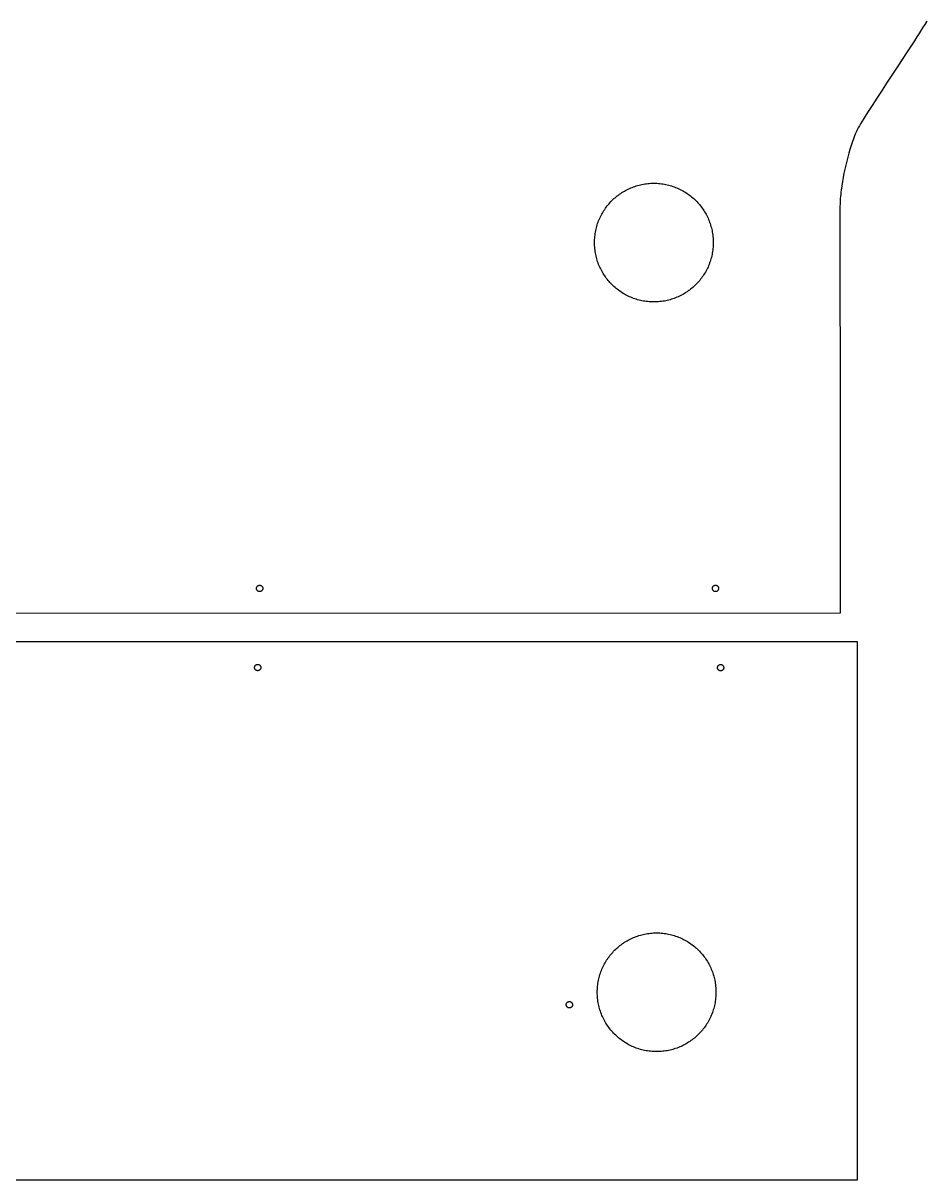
# Model space of a CAD drawing. Extents: x -1405 to 7310, y 1897 to 8577.
# Drawn here: x 1198 to 1769, y 6012 to 6743 of the extents above; entities that cross this region are included whole.
import ezdxf

# ---------------------------------------------------------------- set-up
doc = ezdxf.new("R2010")
doc.units = 0
doc.layers.add('Default_Layer', color=1, linetype='CONTINUOUS')

msp = doc.modelspace()

# ---------------------------------------------------------------- linework, layer by layer
at = {"layer": 'Default_Layer'}
msp.add_lwpolyline([(1769.3, 6744.22), (1767.95, 6742.16), (1766.62, 6740.09), (1763.99, 6735.94), (1763.01, 6734.41), (1761.44, 6731.99), (1756.84, 6724.99), (1750.9, 6715.94), (1744.3, 6705.85), (1740.96, 6700.73), (1737.73, 6695.73), (1734.67, 6690.98), (1731.88, 6686.59), (1729.44, 6682.71), (1727.44, 6679.44), (1726.63, 6678.08), (1725.97, 6676.93), (1725.45, 6675.99), (1725.1, 6675.29), (1724.59, 6674.12), (1724.09, 6672.95), (1723.61, 6671.77), (1723.15, 6670.58), (1722.71, 6669.38), (1722.28, 6668.18), (1721.87, 6666.97), (1721.47, 6665.76), (1720.71, 6663.32), (1720, 6660.87), (1719.32, 6658.4), (1718.68, 6655.93), (1718.06, 6653.43), (1717.47, 6650.87), (1716.91, 6648.27), (1716.39, 6645.63), (1715.92, 6642.97), (1715.5, 6640.3), (1715.14, 6637.62), (1714.98, 6636.29), (1714.84, 6634.96), (1714.71, 6633.63), (1714.61, 6632.26), (1714.53, 6630.88), (1714.47, 6629.48), (1714.38, 6626.63), (1714.35, 6623.74), (1714.34, 6620.82), (1714.35, 6617.89), (1714.35, 6614.97), (1714.33, 6612.09), (1714.32, 6609.05), (1714.32, 6602.99), (1714.35, 6583), (1714.45, 6520.08), (1714.5, 6481.98), (1714.52, 6442.69), (1714.51, 6404.61), (1714.49, 6386.79), (1714.45, 6370.18), (665.89, 6370.08)], dxfattribs=at)
for points in [[(1559.33, 6604.41), (1559.34, 6605.38), (1559.38, 6606.34), (1559.44, 6607.3), (1559.52, 6608.25), (1559.63, 6609.19), (1559.76, 6610.12), (1559.91, 6611.05), (1560.09, 6611.97), (1560.29, 6612.88), (1560.51, 6613.78), (1560.75, 6614.68), (1561.01, 6615.56), (1561.3, 6616.44), (1561.6, 6617.3), (1561.93, 6618.16), (1562.28, 6619.01), (1562.64, 6619.84), (1563.03, 6620.67), (1563.43, 6621.48), (1563.86, 6622.29), (1564.3, 6623.08), (1564.76, 6623.86), (1565.24, 6624.62), (1565.73, 6625.38), (1566.25, 6626.12), (1566.78, 6626.85), (1567.33, 6627.56), (1567.89, 6628.26), (1568.47, 6628.95), (1569.07, 6629.63), (1569.68, 6630.28), (1570.31, 6630.93), (1570.96, 6631.56), (1571.61, 6632.17), (1572.29, 6632.77), (1572.98, 6633.35), (1573.68, 6633.91), (1574.39, 6634.46), (1575.12, 6634.99), (1575.86, 6635.51), (1576.62, 6636), (1577.38, 6636.48), (1578.16, 6636.94), (1578.95, 6637.38), (1579.76, 6637.81), (1580.57, 6638.21), (1581.4, 6638.6), (1582.23, 6638.96), (1583.08, 6639.31), (1583.94, 6639.64), (1584.8, 6639.94), (1585.68, 6640.22), (1586.56, 6640.49), (1587.46, 6640.73), (1588.36, 6640.95), (1589.27, 6641.15), (1590.19, 6641.33), (1591.12, 6641.48), (1592.05, 6641.61), (1592.99, 6641.72), (1593.94, 6641.8), (1594.9, 6641.86), (1595.86, 6641.9), (1596.83, 6641.91), (1597.8, 6641.9), (1598.76, 6641.86), (1599.71, 6641.8), (1600.66, 6641.72), (1601.61, 6641.61), (1602.54, 6641.48), (1603.47, 6641.33), (1604.39, 6641.15), (1605.3, 6640.95), (1606.2, 6640.73), (1607.1, 6640.49), (1607.98, 6640.22), (1608.86, 6639.94), (1609.72, 6639.64), (1610.58, 6639.31), (1611.43, 6638.96), (1612.26, 6638.6), (1613.09, 6638.21), (1613.9, 6637.81), (1614.7, 6637.38), (1615.49, 6636.94), (1616.27, 6636.48), (1617.04, 6636), (1617.8, 6635.51), (1618.54, 6634.99), (1619.27, 6634.46), (1619.98, 6633.91), (1620.68, 6633.35), (1621.37, 6632.77), (1622.04, 6632.17), (1622.7, 6631.56), (1623.35, 6630.93), (1623.97, 6630.28), (1624.59, 6629.63), (1625.18, 6628.95), (1625.77, 6628.26), (1626.33, 6627.56), (1626.88, 6626.85), (1627.41, 6626.12), (1627.92, 6625.38), (1628.42, 6624.62), (1628.9, 6623.86), (1629.36, 6623.08), (1629.8, 6622.29), (1630.23, 6621.48), (1630.63, 6620.67), (1631.02, 6619.84), (1631.38, 6619.01), (1631.73, 6618.16), (1632.05, 6617.3), (1632.36, 6616.44), (1632.64, 6615.56), (1632.91, 6614.68), (1633.15, 6613.78), (1633.37, 6612.88), (1633.57, 6611.97), (1633.74, 6611.05), (1633.9, 6610.12), (1634.03, 6609.19), (1634.14, 6608.25), (1634.22, 6607.3), (1634.28, 6606.34), (1634.32, 6605.38), (1634.33, 6604.41), (1634.32, 6603.44), (1634.28, 6602.48), (1634.22, 6601.53), (1634.14, 6600.58), (1634.03, 6599.63), (1633.9, 6598.7), (1633.74, 6597.77), (1633.57, 6596.85), (1633.37, 6595.94), (1633.15, 6595.04), (1632.91, 6594.14), (1632.64, 6593.26), (1632.36, 6592.38), (1632.05, 6591.52), (1631.73, 6590.66), (1631.38, 6589.81), (1631.02, 6588.98), (1630.63, 6588.15), (1630.23, 6587.34), (1629.8, 6586.54), (1629.36, 6585.74), (1628.9, 6584.97), (1628.42, 6584.2), (1627.92, 6583.44), (1627.41, 6582.7), (1626.88, 6581.97), (1626.33, 6581.26), (1625.77, 6580.56), (1625.18, 6579.87), (1624.59, 6579.2), (1623.97, 6578.54), (1623.35, 6577.89), (1622.7, 6577.27), (1622.04, 6576.65), (1621.37, 6576.06), (1620.68, 6575.47), (1619.98, 6574.91), (1619.27, 6574.36), (1618.54, 6573.83), (1617.8, 6573.32), (1617.04, 6572.82), (1616.27, 6572.34), (1615.49, 6571.88), (1614.7, 6571.44), (1613.9, 6571.01), (1613.09, 6570.61), (1612.26, 6570.22), (1611.43, 6569.86), (1610.58, 6569.51), (1609.72, 6569.19), (1608.86, 6568.88), (1607.98, 6568.6), (1607.1, 6568.33), (1606.2, 6568.09), (1605.3, 6567.87), (1604.39, 6567.67), (1603.47, 6567.5), (1602.54, 6567.34), (1601.61, 6567.21), (1600.66, 6567.1), (1599.71, 6567.02), (1598.76, 6566.96), (1597.8, 6566.92), (1596.83, 6566.91), (1595.86, 6566.92), (1594.9, 6566.96), (1593.94, 6567.02), (1592.99, 6567.1), (1592.05, 6567.21), (1591.12, 6567.34), (1590.19, 6567.5), (1589.27, 6567.67), (1588.36, 6567.87), (1587.46, 6568.09), (1586.56, 6568.33), (1585.68, 6568.6), (1584.8, 6568.88), (1583.94, 6569.19), (1583.08, 6569.51), (1582.23, 6569.86), (1581.4, 6570.22), (1580.57, 6570.61), (1579.76, 6571.01), (1578.95, 6571.44), (1578.16, 6571.88), (1577.38, 6572.34), (1576.62, 6572.82), (1575.86, 6573.32), (1575.12, 6573.83), (1574.39, 6574.36), (1573.68, 6574.91), (1572.98, 6575.47), (1572.29, 6576.06), (1571.61, 6576.65), (1570.96, 6577.27), (1570.31, 6577.89), (1569.68, 6578.54), (1569.07, 6579.2), (1568.47, 6579.87), (1567.89, 6580.56), (1567.33, 6581.26), (1566.78, 6581.97), (1566.25, 6582.7), (1565.73, 6583.44), (1565.24, 6584.2), (1564.76, 6584.97), (1564.3, 6585.74), (1563.86, 6586.54), (1563.43, 6587.34), (1563.03, 6588.15), (1562.64, 6588.98), (1562.28, 6589.81), (1561.93, 6590.66), (1561.6, 6591.52), (1561.3, 6592.38), (1561.01, 6593.26), (1560.75, 6594.14), (1560.51, 6595.04), (1560.29, 6595.94), (1560.09, 6596.85), (1559.91, 6597.77), (1559.76, 6598.7), (1559.63, 6599.63), (1559.52, 6600.58), (1559.44, 6601.53), (1559.38, 6602.48), (1559.34, 6603.44), (1559.33, 6604.41)], [(1345.75, 6385.9), (1345.76, 6386.11), (1345.79, 6386.31), (1345.84, 6386.5), (1345.91, 6386.68), (1345.99, 6386.86), (1346.09, 6387.02), (1346.21, 6387.17), (1346.34, 6387.32), (1346.48, 6387.45), (1346.63, 6387.56), (1346.8, 6387.66), (1346.97, 6387.75), (1347.16, 6387.81), (1347.35, 6387.86), (1347.55, 6387.89), (1347.75, 6387.9), (1347.96, 6387.89), (1348.16, 6387.86), (1348.35, 6387.81), (1348.53, 6387.75), (1348.71, 6387.66), (1348.87, 6387.56), (1349.02, 6387.45), (1349.17, 6387.32), (1349.3, 6387.17), (1349.41, 6387.02), (1349.51, 6386.86), (1349.6, 6386.68), (1349.66, 6386.5), (1349.71, 6386.31), (1349.74, 6386.11), (1349.75, 6385.9), (1349.74, 6385.7), (1349.71, 6385.5), (1349.66, 6385.31), (1349.6, 6385.12), (1349.51, 6384.95), (1349.41, 6384.78), (1349.3, 6384.63), (1349.17, 6384.49), (1349.02, 6384.36), (1348.87, 6384.24), (1348.71, 6384.14), (1348.53, 6384.06), (1348.35, 6383.99), (1348.16, 6383.94), (1347.96, 6383.91), (1347.75, 6383.9), (1347.55, 6383.91), (1347.35, 6383.94), (1347.16, 6383.99), (1346.97, 6384.06), (1346.8, 6384.14), (1346.63, 6384.24), (1346.48, 6384.36), (1346.34, 6384.49), (1346.21, 6384.63), (1346.09, 6384.78), (1345.99, 6384.95), (1345.91, 6385.12), (1345.84, 6385.31), (1345.79, 6385.5), (1345.76, 6385.7), (1345.75, 6385.9)], [(1633.76, 6385.9), (1633.77, 6386.11), (1633.8, 6386.31), (1633.85, 6386.5), (1633.91, 6386.68), (1634, 6386.86), (1634.1, 6387.02), (1634.21, 6387.17), (1634.34, 6387.32), (1634.48, 6387.45), (1634.64, 6387.56), (1634.8, 6387.66), (1634.98, 6387.75), (1635.16, 6387.81), (1635.35, 6387.86), (1635.55, 6387.89), (1635.76, 6387.9), (1635.96, 6387.89), (1636.16, 6387.86), (1636.35, 6387.81), (1636.53, 6387.75), (1636.71, 6387.66), (1636.87, 6387.56), (1637.03, 6387.45), (1637.17, 6387.32), (1637.3, 6387.17), (1637.41, 6387.02), (1637.51, 6386.86), (1637.6, 6386.68), (1637.67, 6386.5), (1637.71, 6386.31), (1637.75, 6386.11), (1637.76, 6385.9), (1637.75, 6385.7), (1637.71, 6385.5), (1637.67, 6385.31), (1637.6, 6385.12), (1637.51, 6384.95), (1637.41, 6384.78), (1637.3, 6384.63), (1637.17, 6384.49), (1637.03, 6384.36), (1636.87, 6384.24), (1636.71, 6384.14), (1636.53, 6384.06), (1636.35, 6383.99), (1636.16, 6383.94), (1635.96, 6383.91), (1635.76, 6383.9), (1635.55, 6383.91), (1635.35, 6383.94), (1635.16, 6383.99), (1634.98, 6384.06), (1634.8, 6384.14), (1634.64, 6384.24), (1634.48, 6384.36), (1634.34, 6384.49), (1634.21, 6384.63), (1634.1, 6384.78), (1634, 6384.95), (1633.91, 6385.12), (1633.85, 6385.31), (1633.8, 6385.5), (1633.77, 6385.7), (1633.76, 6385.9)], [(1725.5, 6352.21), (670.5, 6352.21), (670.5, 6012.21), (1725.5, 6012.21), (1725.5, 6352.21)], [(1725.5, 6352.21), (670.5, 6352.21), (670.5, 6012.21), (1725.5, 6012.21), (1725.5, 6352.21)], [(1348.51, 6335.93), (1348.5, 6335.73), (1348.47, 6335.53), (1348.42, 6335.33), (1348.35, 6335.15), (1348.27, 6334.98), (1348.17, 6334.81), (1348.05, 6334.66), (1347.92, 6334.52), (1347.78, 6334.39), (1347.62, 6334.27), (1347.46, 6334.17), (1347.29, 6334.09), (1347.1, 6334.02), (1346.91, 6333.97), (1346.71, 6333.94), (1346.51, 6333.93), (1346.3, 6333.94), (1346.1, 6333.97), (1345.91, 6334.02), (1345.73, 6334.09), (1345.55, 6334.17), (1345.39, 6334.27), (1345.23, 6334.39), (1345.09, 6334.52), (1344.96, 6334.66), (1344.85, 6334.81), (1344.75, 6334.98), (1344.66, 6335.15), (1344.6, 6335.33), (1344.55, 6335.53), (1344.52, 6335.73), (1344.51, 6335.93), (1344.52, 6336.13), (1344.55, 6336.33), (1344.6, 6336.52), (1344.66, 6336.71), (1344.75, 6336.88), (1344.85, 6337.05), (1344.96, 6337.2), (1345.09, 6337.34), (1345.23, 6337.47), (1345.39, 6337.59), (1345.55, 6337.69), (1345.73, 6337.77), (1345.91, 6337.84), (1346.1, 6337.89), (1346.3, 6337.92), (1346.51, 6337.93), (1346.71, 6337.92), (1346.91, 6337.89), (1347.1, 6337.84), (1347.29, 6337.77), (1347.46, 6337.69), (1347.62, 6337.59), (1347.78, 6337.47), (1347.92, 6337.34), (1348.05, 6337.2), (1348.17, 6337.05), (1348.27, 6336.88), (1348.35, 6336.71), (1348.42, 6336.52), (1348.47, 6336.33), (1348.5, 6336.13), (1348.51, 6335.93)], [(1348.51, 6335.93), (1348.5, 6335.73), (1348.47, 6335.53), (1348.42, 6335.33), (1348.35, 6335.15), (1348.27, 6334.98), (1348.17, 6334.81), (1348.05, 6334.66), (1347.92, 6334.52), (1347.78, 6334.39), (1347.62, 6334.27), (1347.46, 6334.17), (1347.29, 6334.09), (1347.1, 6334.02), (1346.91, 6333.97), (1346.71, 6333.94), (1346.51, 6333.93), (1346.3, 6333.94), (1346.1, 6333.97), (1345.91, 6334.02), (1345.73, 6334.09), (1345.55, 6334.17), (1345.39, 6334.27), (1345.23, 6334.39), (1345.09, 6334.52), (1344.96, 6334.66), (1344.85, 6334.81), (1344.75, 6334.98), (1344.66, 6335.15), (1344.6, 6335.33), (1344.55, 6335.53), (1344.52, 6335.73), (1344.51, 6335.93), (1344.52, 6336.13), (1344.55, 6336.33), (1344.6, 6336.52), (1344.66, 6336.71), (1344.75, 6336.88), (1344.85, 6337.05), (1344.96, 6337.2), (1345.09, 6337.34), (1345.23, 6337.47), (1345.39, 6337.59), (1345.55, 6337.69), (1345.73, 6337.77), (1345.91, 6337.84), (1346.1, 6337.89), (1346.3, 6337.92), (1346.51, 6337.93), (1346.71, 6337.92), (1346.91, 6337.89), (1347.1, 6337.84), (1347.29, 6337.77), (1347.46, 6337.69), (1347.62, 6337.59), (1347.78, 6337.47), (1347.92, 6337.34), (1348.05, 6337.2), (1348.17, 6337.05), (1348.27, 6336.88), (1348.35, 6336.71), (1348.42, 6336.52), (1348.47, 6336.33), (1348.5, 6336.13), (1348.51, 6335.93)], [(1641, 6335.84), (1640.99, 6335.63), (1640.96, 6335.44), (1640.91, 6335.24), (1640.84, 6335.06), (1640.75, 6334.89), (1640.65, 6334.72), (1640.54, 6334.57), (1640.41, 6334.42), (1640.27, 6334.3), (1640.11, 6334.18), (1639.95, 6334.08), (1639.77, 6334), (1639.59, 6333.93), (1639.4, 6333.88), (1639.2, 6333.85), (1639, 6333.84), (1638.79, 6333.85), (1638.59, 6333.88), (1638.4, 6333.93), (1638.22, 6334), (1638.04, 6334.08), (1637.88, 6334.18), (1637.72, 6334.3), (1637.58, 6334.42), (1637.45, 6334.57), (1637.34, 6334.72), (1637.24, 6334.89), (1637.15, 6335.06), (1637.09, 6335.24), (1637.04, 6335.44), (1637.01, 6335.63), (1637, 6335.84), (1637.01, 6336.04), (1637.04, 6336.24), (1637.09, 6336.43), (1637.15, 6336.62), (1637.24, 6336.79), (1637.34, 6336.96), (1637.45, 6337.11), (1637.58, 6337.25), (1637.72, 6337.38), (1637.88, 6337.5), (1638.04, 6337.6), (1638.22, 6337.68), (1638.4, 6337.75), (1638.59, 6337.8), (1638.79, 6337.83), (1639, 6337.84), (1639.2, 6337.83), (1639.4, 6337.8), (1639.59, 6337.75), (1639.77, 6337.68), (1639.95, 6337.6), (1640.11, 6337.5), (1640.27, 6337.38), (1640.41, 6337.25), (1640.54, 6337.11), (1640.65, 6336.96), (1640.75, 6336.79), (1640.84, 6336.62), (1640.91, 6336.43), (1640.96, 6336.24), (1640.99, 6336.04), (1641, 6335.84)], [(1641, 6335.84), (1640.99, 6335.63), (1640.96, 6335.44), (1640.91, 6335.24), (1640.84, 6335.06), (1640.75, 6334.89), (1640.65, 6334.72), (1640.54, 6334.57), (1640.41, 6334.42), (1640.27, 6334.3), (1640.11, 6334.18), (1639.95, 6334.08), (1639.77, 6334), (1639.59, 6333.93), (1639.4, 6333.88), (1639.2, 6333.85), (1639, 6333.84), (1638.79, 6333.85), (1638.59, 6333.88), (1638.4, 6333.93), (1638.22, 6334), (1638.04, 6334.08), (1637.88, 6334.18), (1637.72, 6334.3), (1637.58, 6334.42), (1637.45, 6334.57), (1637.34, 6334.72), (1637.24, 6334.89), (1637.15, 6335.06), (1637.09, 6335.24), (1637.04, 6335.44), (1637.01, 6335.63), (1637, 6335.84), (1637.01, 6336.04), (1637.04, 6336.24), (1637.09, 6336.43), (1637.15, 6336.62), (1637.24, 6336.79), (1637.34, 6336.96), (1637.45, 6337.11), (1637.58, 6337.25), (1637.72, 6337.38), (1637.88, 6337.5), (1638.04, 6337.6), (1638.22, 6337.68), (1638.4, 6337.75), (1638.59, 6337.8), (1638.79, 6337.83), (1639, 6337.84), (1639.2, 6337.83), (1639.4, 6337.8), (1639.59, 6337.75), (1639.77, 6337.68), (1639.95, 6337.6), (1640.11, 6337.5), (1640.27, 6337.38), (1640.41, 6337.25), (1640.54, 6337.11), (1640.65, 6336.96), (1640.75, 6336.79), (1640.84, 6336.62), (1640.91, 6336.43), (1640.96, 6336.24), (1640.99, 6336.04), (1641, 6335.84)], [(1636.06, 6130.76), (1636.04, 6129.79), (1636.01, 6128.83), (1635.95, 6127.87), (1635.86, 6126.92), (1635.75, 6125.98), (1635.62, 6125.05), (1635.47, 6124.12), (1635.29, 6123.2), (1635.1, 6122.29), (1634.88, 6121.39), (1634.63, 6120.49), (1634.37, 6119.61), (1634.09, 6118.73), (1633.78, 6117.86), (1633.46, 6117.01), (1633.11, 6116.16), (1632.74, 6115.33), (1632.36, 6114.5), (1631.95, 6113.69), (1631.53, 6112.88), (1631.09, 6112.09), (1630.63, 6111.31), (1630.15, 6110.55), (1629.65, 6109.79), (1629.14, 6109.05), (1628.61, 6108.32), (1628.06, 6107.61), (1627.49, 6106.9), (1626.91, 6106.22), (1626.31, 6105.54), (1625.7, 6104.89), (1625.07, 6104.24), (1624.43, 6103.61), (1623.77, 6103), (1623.1, 6102.4), (1622.41, 6101.82), (1621.71, 6101.26), (1620.99, 6100.71), (1620.26, 6100.18), (1619.52, 6099.66), (1618.77, 6099.17), (1618, 6098.69), (1617.22, 6098.23), (1616.43, 6097.78), (1615.63, 6097.36), (1614.81, 6096.96), (1613.99, 6096.57), (1613.15, 6096.21), (1612.31, 6095.86), (1611.45, 6095.53), (1610.58, 6095.23), (1609.71, 6094.94), (1608.82, 6094.68), (1607.93, 6094.44), (1607.03, 6094.22), (1606.11, 6094.02), (1605.19, 6093.84), (1604.27, 6093.69), (1603.33, 6093.56), (1602.39, 6093.45), (1601.44, 6093.37), (1600.49, 6093.31), (1599.52, 6093.27), (1598.56, 6093.26), (1597.59, 6093.27), (1596.63, 6093.31), (1595.67, 6093.37), (1594.72, 6093.45), (1593.78, 6093.56), (1592.85, 6093.69), (1591.92, 6093.84), (1591, 6094.02), (1590.09, 6094.22), (1589.18, 6094.44), (1588.29, 6094.68), (1587.4, 6094.94), (1586.53, 6095.23), (1585.66, 6095.53), (1584.81, 6095.86), (1583.96, 6096.21), (1583.12, 6096.57), (1582.3, 6096.96), (1581.48, 6097.36), (1580.68, 6097.78), (1579.89, 6098.23), (1579.11, 6098.69), (1578.34, 6099.17), (1577.59, 6099.66), (1576.85, 6100.18), (1576.12, 6100.71), (1575.4, 6101.26), (1574.7, 6101.82), (1574.02, 6102.4), (1573.34, 6103), (1572.68, 6103.61), (1572.04, 6104.24), (1571.41, 6104.89), (1570.8, 6105.54), (1570.2, 6106.22), (1569.62, 6106.9), (1569.05, 6107.61), (1568.51, 6108.32), (1567.97, 6109.05), (1567.46, 6109.79), (1566.96, 6110.55), (1566.49, 6111.31), (1566.02, 6112.09), (1565.58, 6112.88), (1565.16, 6113.69), (1564.75, 6114.5), (1564.37, 6115.33), (1564, 6116.16), (1563.66, 6117.01), (1563.33, 6117.86), (1563.03, 6118.73), (1562.74, 6119.61), (1562.48, 6120.49), (1562.24, 6121.39), (1562.02, 6122.29), (1561.82, 6123.2), (1561.64, 6124.12), (1561.49, 6125.05), (1561.36, 6125.98), (1561.25, 6126.92), (1561.17, 6127.87), (1561.1, 6128.83), (1561.07, 6129.79), (1561.06, 6130.76), (1561.07, 6131.73), (1561.1, 6132.69), (1561.17, 6133.64), (1561.25, 6134.59), (1561.36, 6135.53), (1561.49, 6136.47), (1561.64, 6137.4), (1561.82, 6138.32), (1562.02, 6139.23), (1562.24, 6140.13), (1562.48, 6141.02), (1562.74, 6141.91), (1563.03, 6142.79), (1563.33, 6143.65), (1563.66, 6144.51), (1564, 6145.36), (1564.37, 6146.19), (1564.75, 6147.02), (1565.16, 6147.83), (1565.58, 6148.63), (1566.02, 6149.42), (1566.49, 6150.2), (1566.96, 6150.97), (1567.46, 6151.73), (1567.97, 6152.47), (1568.51, 6153.2), (1569.05, 6153.91), (1569.62, 6154.61), (1570.2, 6155.3), (1570.8, 6155.97), (1571.41, 6156.63), (1572.04, 6157.27), (1572.68, 6157.9), (1573.34, 6158.52), (1574.02, 6159.11), (1574.7, 6159.7), (1575.4, 6160.26), (1576.12, 6160.81), (1576.85, 6161.34), (1577.59, 6161.85), (1578.34, 6162.35), (1579.11, 6162.83), (1579.89, 6163.29), (1580.68, 6163.73), (1581.48, 6164.16), (1582.3, 6164.56), (1583.12, 6164.95), (1583.96, 6165.31), (1584.81, 6165.66), (1585.66, 6165.98), (1586.53, 6166.29), (1587.4, 6166.57), (1588.29, 6166.84), (1589.18, 6167.08), (1590.09, 6167.3), (1591, 6167.5), (1591.92, 6167.67), (1592.85, 6167.83), (1593.78, 6167.96), (1594.72, 6168.06), (1595.67, 6168.15), (1596.63, 6168.21), (1597.59, 6168.25), (1598.56, 6168.26), (1599.52, 6168.25), (1600.49, 6168.21), (1601.44, 6168.15), (1602.39, 6168.06), (1603.33, 6167.96), (1604.27, 6167.83), (1605.19, 6167.67), (1606.11, 6167.5), (1607.03, 6167.3), (1607.93, 6167.08), (1608.82, 6166.84), (1609.71, 6166.57), (1610.58, 6166.29), (1611.45, 6165.98), (1612.31, 6165.66), (1613.15, 6165.31), (1613.99, 6164.95), (1614.81, 6164.56), (1615.63, 6164.16), (1616.43, 6163.73), (1617.22, 6163.29), (1618, 6162.83), (1618.77, 6162.35), (1619.52, 6161.85), (1620.26, 6161.34), (1620.99, 6160.81), (1621.71, 6160.26), (1622.41, 6159.7), (1623.1, 6159.11), (1623.77, 6158.52), (1624.43, 6157.9), (1625.07, 6157.27), (1625.7, 6156.63), (1626.31, 6155.97), (1626.91, 6155.3), (1627.49, 6154.61), (1628.06, 6153.91), (1628.61, 6153.2), (1629.14, 6152.47), (1629.65, 6151.73), (1630.15, 6150.97), (1630.63, 6150.2), (1631.09, 6149.42), (1631.53, 6148.63), (1631.95, 6147.83), (1632.36, 6147.02), (1632.74, 6146.19), (1633.11, 6145.36), (1633.46, 6144.51), (1633.78, 6143.65), (1634.09, 6142.79), (1634.37, 6141.91), (1634.63, 6141.02), (1634.88, 6140.13), (1635.1, 6139.23), (1635.29, 6138.32), (1635.47, 6137.4), (1635.62, 6136.47), (1635.75, 6135.53), (1635.86, 6134.59), (1635.95, 6133.64), (1636.01, 6132.69), (1636.04, 6131.73), (1636.06, 6130.76)], [(1636.06, 6130.76), (1636.04, 6129.79), (1636.01, 6128.83), (1635.95, 6127.87), (1635.86, 6126.92), (1635.75, 6125.98), (1635.62, 6125.05), (1635.47, 6124.12), (1635.29, 6123.2), (1635.1, 6122.29), (1634.88, 6121.39), (1634.63, 6120.49), (1634.37, 6119.61), (1634.09, 6118.73), (1633.78, 6117.86), (1633.46, 6117.01), (1633.11, 6116.16), (1632.74, 6115.33), (1632.36, 6114.5), (1631.95, 6113.69), (1631.53, 6112.88), (1631.09, 6112.09), (1630.63, 6111.31), (1630.15, 6110.55), (1629.65, 6109.79), (1629.14, 6109.05), (1628.61, 6108.32), (1628.06, 6107.61), (1627.49, 6106.9), (1626.91, 6106.22), (1626.31, 6105.54), (1625.7, 6104.89), (1625.07, 6104.24), (1624.43, 6103.61), (1623.77, 6103), (1623.1, 6102.4), (1622.41, 6101.82), (1621.71, 6101.26), (1620.99, 6100.71), (1620.26, 6100.18), (1619.52, 6099.66), (1618.77, 6099.17), (1618, 6098.69), (1617.22, 6098.23), (1616.43, 6097.78), (1615.63, 6097.36), (1614.81, 6096.96), (1613.99, 6096.57), (1613.15, 6096.21), (1612.31, 6095.86), (1611.45, 6095.53), (1610.58, 6095.23), (1609.71, 6094.94), (1608.82, 6094.68), (1607.93, 6094.44), (1607.03, 6094.22), (1606.11, 6094.02), (1605.19, 6093.84), (1604.27, 6093.69), (1603.33, 6093.56), (1602.39, 6093.45), (1601.44, 6093.37), (1600.49, 6093.31), (1599.52, 6093.27), (1598.56, 6093.26), (1597.59, 6093.27), (1596.63, 6093.31), (1595.67, 6093.37), (1594.72, 6093.45), (1593.78, 6093.56), (1592.85, 6093.69), (1591.92, 6093.84), (1591, 6094.02), (1590.09, 6094.22), (1589.18, 6094.44), (1588.29, 6094.68), (1587.4, 6094.94), (1586.53, 6095.23), (1585.66, 6095.53), (1584.81, 6095.86), (1583.96, 6096.21), (1583.12, 6096.57), (1582.3, 6096.96), (1581.48, 6097.36), (1580.68, 6097.78), (1579.89, 6098.23), (1579.11, 6098.69), (1578.34, 6099.17), (1577.59, 6099.66), (1576.85, 6100.18), (1576.12, 6100.71), (1575.4, 6101.26), (1574.7, 6101.82), (1574.02, 6102.4), (1573.34, 6103), (1572.68, 6103.61), (1572.04, 6104.24), (1571.41, 6104.89), (1570.8, 6105.54), (1570.2, 6106.22), (1569.62, 6106.9), (1569.05, 6107.61), (1568.51, 6108.32), (1567.97, 6109.05), (1567.46, 6109.79), (1566.96, 6110.55), (1566.49, 6111.31), (1566.02, 6112.09), (1565.58, 6112.88), (1565.16, 6113.69), (1564.75, 6114.5), (1564.37, 6115.33), (1564, 6116.16), (1563.66, 6117.01), (1563.33, 6117.86), (1563.03, 6118.73), (1562.74, 6119.61), (1562.48, 6120.49), (1562.24, 6121.39), (1562.02, 6122.29), (1561.82, 6123.2), (1561.64, 6124.12), (1561.49, 6125.05), (1561.36, 6125.98), (1561.25, 6126.92), (1561.17, 6127.87), (1561.1, 6128.83), (1561.07, 6129.79), (1561.06, 6130.76), (1561.07, 6131.73), (1561.1, 6132.69), (1561.17, 6133.64), (1561.25, 6134.59), (1561.36, 6135.53), (1561.49, 6136.47), (1561.64, 6137.4), (1561.82, 6138.32), (1562.02, 6139.23), (1562.24, 6140.13), (1562.48, 6141.02), (1562.74, 6141.91), (1563.03, 6142.79), (1563.33, 6143.65), (1563.66, 6144.51), (1564, 6145.36), (1564.37, 6146.19), (1564.75, 6147.02), (1565.16, 6147.83), (1565.58, 6148.63), (1566.02, 6149.42), (1566.49, 6150.2), (1566.96, 6150.97), (1567.46, 6151.73), (1567.97, 6152.47), (1568.51, 6153.2), (1569.05, 6153.91), (1569.62, 6154.61), (1570.2, 6155.3), (1570.8, 6155.97), (1571.41, 6156.63), (1572.04, 6157.27), (1572.68, 6157.9), (1573.34, 6158.52), (1574.02, 6159.11), (1574.7, 6159.7), (1575.4, 6160.26), (1576.12, 6160.81), (1576.85, 6161.34), (1577.59, 6161.85), (1578.34, 6162.35), (1579.11, 6162.83), (1579.89, 6163.29), (1580.68, 6163.73), (1581.48, 6164.16), (1582.3, 6164.56), (1583.12, 6164.95), (1583.96, 6165.31), (1584.81, 6165.66), (1585.66, 6165.98), (1586.53, 6166.29), (1587.4, 6166.57), (1588.29, 6166.84), (1589.18, 6167.08), (1590.09, 6167.3), (1591, 6167.5), (1591.92, 6167.67), (1592.85, 6167.83), (1593.78, 6167.96), (1594.72, 6168.06), (1595.67, 6168.15), (1596.63, 6168.21), (1597.59, 6168.25), (1598.56, 6168.26), (1599.52, 6168.25), (1600.49, 6168.21), (1601.44, 6168.15), (1602.39, 6168.06), (1603.33, 6167.96), (1604.27, 6167.83), (1605.19, 6167.67), (1606.11, 6167.5), (1607.03, 6167.3), (1607.93, 6167.08), (1608.82, 6166.84), (1609.71, 6166.57), (1610.58, 6166.29), (1611.45, 6165.98), (1612.31, 6165.66), (1613.15, 6165.31), (1613.99, 6164.95), (1614.81, 6164.56), (1615.63, 6164.16), (1616.43, 6163.73), (1617.22, 6163.29), (1618, 6162.83), (1618.77, 6162.35), (1619.52, 6161.85), (1620.26, 6161.34), (1620.99, 6160.81), (1621.71, 6160.26), (1622.41, 6159.7), (1623.1, 6159.11), (1623.77, 6158.52), (1624.43, 6157.9), (1625.07, 6157.27), (1625.7, 6156.63), (1626.31, 6155.97), (1626.91, 6155.3), (1627.49, 6154.61), (1628.06, 6153.91), (1628.61, 6153.2), (1629.14, 6152.47), (1629.65, 6151.73), (1630.15, 6150.97), (1630.63, 6150.2), (1631.09, 6149.42), (1631.53, 6148.63), (1631.95, 6147.83), (1632.36, 6147.02), (1632.74, 6146.19), (1633.11, 6145.36), (1633.46, 6144.51), (1633.78, 6143.65), (1634.09, 6142.79), (1634.37, 6141.91), (1634.63, 6141.02), (1634.88, 6140.13), (1635.1, 6139.23), (1635.29, 6138.32), (1635.47, 6137.4), (1635.62, 6136.47), (1635.75, 6135.53), (1635.86, 6134.59), (1635.95, 6133.64), (1636.01, 6132.69), (1636.04, 6131.73), (1636.06, 6130.76)], [(1545.45, 6122.86), (1545.44, 6122.65), (1545.41, 6122.45), (1545.36, 6122.26), (1545.29, 6122.08), (1545.21, 6121.9), (1545.11, 6121.74), (1544.99, 6121.58), (1544.86, 6121.44), (1544.72, 6121.31), (1544.57, 6121.2), (1544.4, 6121.1), (1544.23, 6121.01), (1544.04, 6120.95), (1543.85, 6120.9), (1543.65, 6120.87), (1543.45, 6120.86), (1543.25, 6120.87), (1543.05, 6120.9), (1542.85, 6120.95), (1542.67, 6121.01), (1542.5, 6121.1), (1542.33, 6121.2), (1542.18, 6121.31), (1542.04, 6121.44), (1541.91, 6121.58), (1541.79, 6121.74), (1541.69, 6121.9), (1541.61, 6122.08), (1541.54, 6122.26), (1541.49, 6122.45), (1541.46, 6122.65), (1541.45, 6122.86), (1541.46, 6123.06), (1541.49, 6123.26), (1541.54, 6123.45), (1541.61, 6123.63), (1541.69, 6123.81), (1541.79, 6123.97), (1541.91, 6124.13), (1542.04, 6124.27), (1542.18, 6124.4), (1542.33, 6124.51), (1542.5, 6124.61), (1542.67, 6124.7), (1542.85, 6124.77), (1543.05, 6124.81), (1543.25, 6124.85), (1543.45, 6124.86), (1543.65, 6124.85), (1543.85, 6124.81), (1544.04, 6124.77), (1544.23, 6124.7), (1544.4, 6124.61), (1544.57, 6124.51), (1544.72, 6124.4), (1544.86, 6124.27), (1544.99, 6124.13), (1545.11, 6123.97), (1545.21, 6123.81), (1545.29, 6123.63), (1545.36, 6123.45), (1545.41, 6123.26), (1545.44, 6123.06), (1545.45, 6122.86)], [(1545.45, 6122.86), (1545.44, 6122.65), (1545.41, 6122.45), (1545.36, 6122.26), (1545.29, 6122.08), (1545.21, 6121.9), (1545.11, 6121.74), (1544.99, 6121.58), (1544.86, 6121.44), (1544.72, 6121.31), (1544.57, 6121.2), (1544.4, 6121.1), (1544.23, 6121.01), (1544.04, 6120.95), (1543.85, 6120.9), (1543.65, 6120.87), (1543.45, 6120.86), (1543.25, 6120.87), (1543.05, 6120.9), (1542.85, 6120.95), (1542.67, 6121.01), (1542.5, 6121.1), (1542.33, 6121.2), (1542.18, 6121.31), (1542.04, 6121.44), (1541.91, 6121.58), (1541.79, 6121.74), (1541.69, 6121.9), (1541.61, 6122.08), (1541.54, 6122.26), (1541.49, 6122.45), (1541.46, 6122.65), (1541.45, 6122.86), (1541.46, 6123.06), (1541.49, 6123.26), (1541.54, 6123.45), (1541.61, 6123.63), (1541.69, 6123.81), (1541.79, 6123.97), (1541.91, 6124.13), (1542.04, 6124.27), (1542.18, 6124.4), (1542.33, 6124.51), (1542.5, 6124.61), (1542.67, 6124.7), (1542.85, 6124.77), (1543.05, 6124.81), (1543.25, 6124.85), (1543.45, 6124.86), (1543.65, 6124.85), (1543.85, 6124.81), (1544.04, 6124.77), (1544.23, 6124.7), (1544.4, 6124.61), (1544.57, 6124.51), (1544.72, 6124.4), (1544.86, 6124.27), (1544.99, 6124.13), (1545.11, 6123.97), (1545.21, 6123.81), (1545.29, 6123.63), (1545.36, 6123.45), (1545.41, 6123.26), (1545.44, 6123.06), (1545.45, 6122.86)]]:
    msp.add_lwpolyline(points, close=True, dxfattribs=at)

doc.saveas('drawing.dxf')
